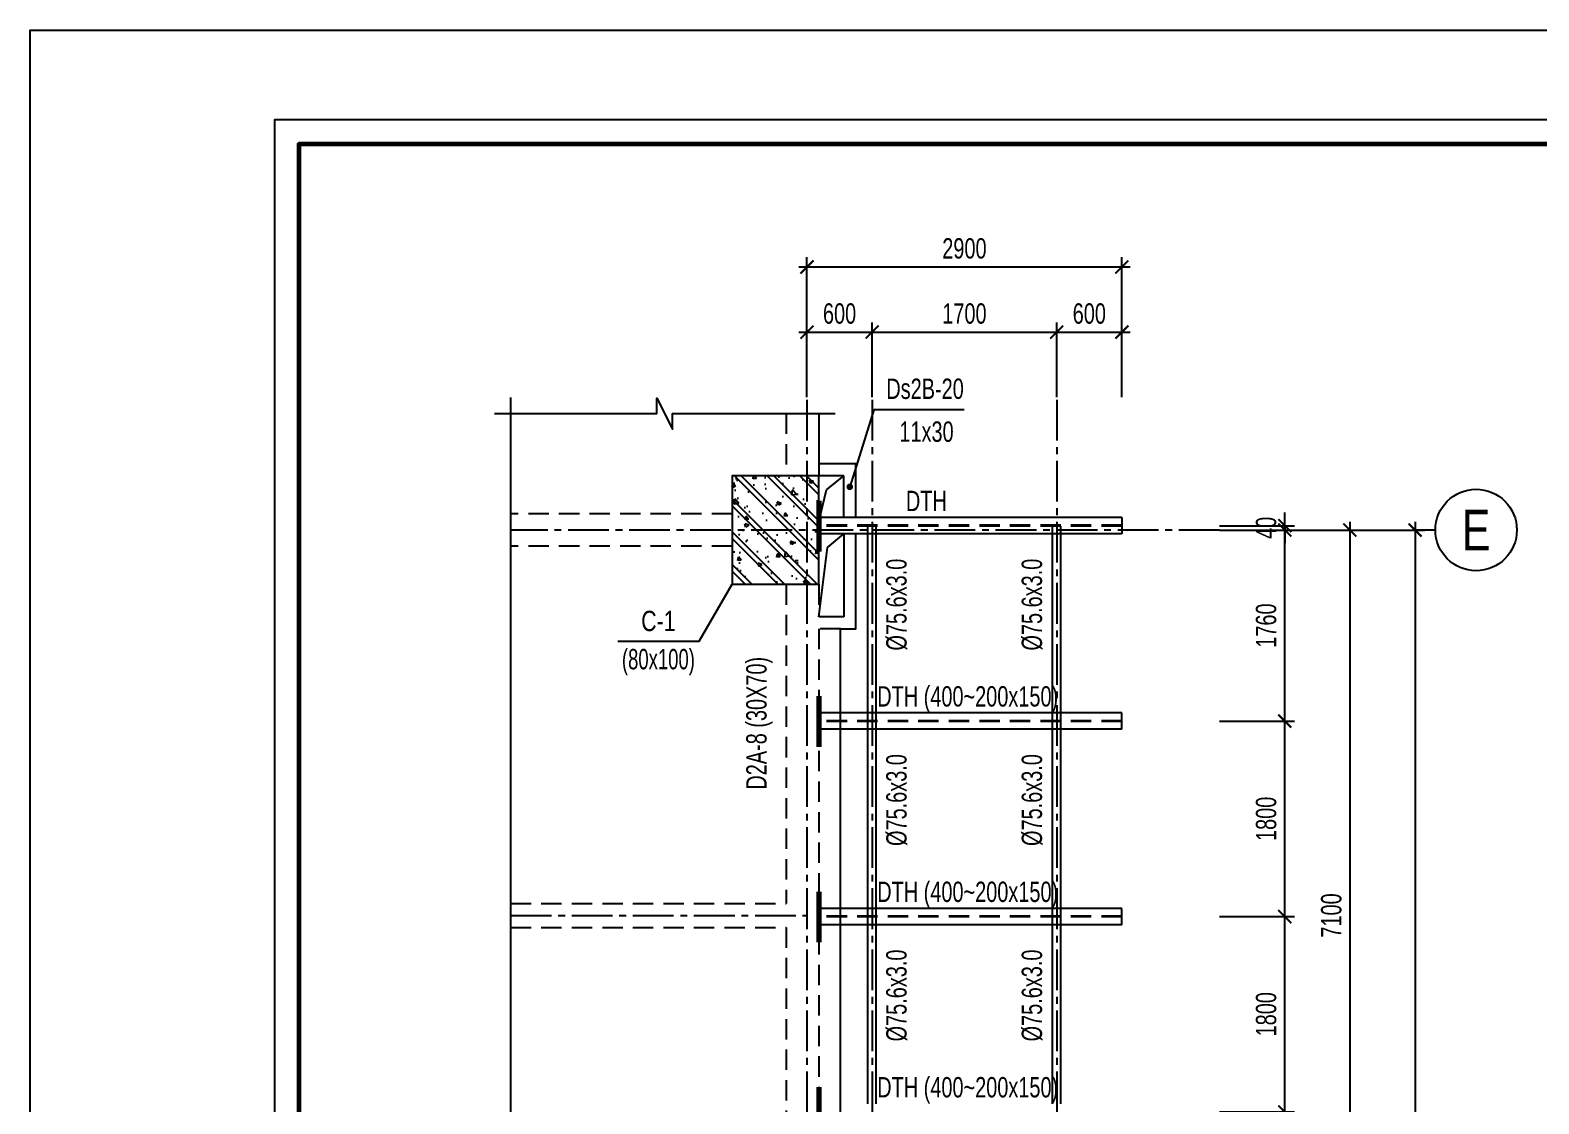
# Model space of a CAD drawing. Header units: millimetres. Extents: x 0 to 63075, y 0 to 44550.
# Drawn here: x 0 to 13894, y 34661 to 44550 of the extents above; entities that cross this region are included whole.
import ezdxf
from ezdxf.enums import TextEntityAlignment as Align

# ---------------------------------------------------------------- set-up
doc = ezdxf.new("R2010")
doc.units = ezdxf.units.MM
doc.header["$LTSCALE"] = 250
doc.header["$MEASUREMENT"] = 0
doc.header["$PDMODE"] = 3
doc.linetypes.add('CENTER2', pattern=[1.125, 0.75, -0.125, 0.125, -0.125])
doc.linetypes.add('HIDDEN', pattern=[0.375, 0.25, -0.125])
doc.layers.get('0').update_dxf_attribs({"linetype": 'CONTINUOUS'})
doc.layers.get('Defpoints').update_dxf_attribs({"linetype": 'CONTINUOUS'})
for name, color, linetype in [('CDC-KHUNGTEN', 9, 'CONTINUOUS'), ('CDC.01.AXIS', 160, 'CENTER2'), ('CDC.02.DIM', 1, 'CONTINUOUS'), ('CDC.03.BORDER', 3, 'CONTINUOUS'), ('CDC.04.HIDDEN', 8, 'HIDDEN'), ('CDC.05.STEEL', 4, 'CONTINUOUS'), ('CDC.07.TEXTCOL', 3, 'CONTINUOUS'), ('CDC.08.TEXTBEAM', 2, 'CONTINUOUS'), ('CDC.10.HATCH', 251, 'CONTINUOUS'), ('CDC.11.NOTE', 8, 'CONTINUOUS'), ('TEXTCOL_SHAPE', 6, 'CONTINUOUS')]:
    doc.layers.add(name, color=color, linetype=linetype)
doc.styles.add('ARIAL', font='arial.ttf', dxfattribs={"width": 0.6})
doc.styles.add('BIGTEXT', font='arial.ttf', dxfattribs={"width": 0.8})
doc.styles.add('KCS_SMTEXT', font='arial.ttf', dxfattribs={"width": 0.7})
doc.styles.add('SMTEXT', font='arial.ttf', dxfattribs={"width": 0.75})
doc.styles.add('vnsimplexh', font='arial.ttf', dxfattribs={"width": 0.7})
doc.dimstyles.new('KCS_DIM75', dxfattribs={"dimscale": 75, "dimtxt": 2.5, "dimasz": 1.6, "dimexe": 1.2, "dimexo": 0, "dimgap": 1, "dimtad": 1, "dimdec": 0, "dimzin": 0, "dimdsep": 46, "dimtxsty": 'KCS_SMTEXT', "dimblk": 'ARCHTICK', "dimcen": 0, "dimdle": 1, "dimclrd": 256, "dimclre": 256, "dimclrt": 2, "dimadec": 0, "dimazin": 0, "dimtfac": 1, "dimtdec": 0, "dimtix": 1, "dimtmove": 2, "dimatfit": 3, "dimfxl": 1, "dimtolj": 1, "dimtzin": 0, "dimarcsym": 0})

# ---------------------------------------------------------------- blocks, each defined once
blk = doc.blocks.new('_ArchTick')
at = {"color": 0, "linetype": 'ByBlock', "const_width": 0.15}
blk.add_lwpolyline([(-0.5, -0.5), (0.5, 0.5)], dxfattribs=at)
blk = doc.blocks.new('*D30')
at = {"layer": 'CDC.02.DIM', "lineweight": -2, "transparency": 16777216}
for p, q in [((12154, 40021), (12154, 32771)), ((10954, 39946), (12244, 39946)), ((10954, 32846), (12244, 32846))]:
    blk.add_line(p, q, dxfattribs=at)
at = {"layer": 'Defpoints', "color": 0, "transparency": 16777216}
for p in [(10954, 39946), (10954, 32846), (12154, 32846)]:
    blk.add_point(p, dxfattribs=at)
at = {"layer": 'CDC.02.DIM', "lineweight": -2, "transparency": 16777216, "xscale": 120, "yscale": 120, "zscale": 120}
for p, rotation in [((12154, 39946), 90), ((12154, 32846), 270)]:
    blk.add_blockref('_ArchTick', p, dxfattribs=dict(at, rotation=rotation))
at = {"layer": 'CDC.02.DIM', "color": 2, "transparency": 16777216, "insert": (11983, 36396), "char_height": 187.5, "attachment_point": 5, "rotation": 90, "style": 'KCS_SMTEXT'}
blk.add_mtext('\\A1;7100', dxfattribs=at)
blk = doc.blocks.new('*D34')
at = {"layer": 'CDC.02.DIM', "lineweight": -2, "transparency": 16777216}
for p, q in [((7154, 41169), (7154, 42459)), ((10054, 41169), (10054, 42459)), ((7079, 42369), (10129, 42369))]:
    blk.add_line(p, q, dxfattribs=at)
at = {"layer": 'Defpoints', "color": 0, "transparency": 16777216}
for p in [(10054, 42369), (7154, 41169), (10054, 41169)]:
    blk.add_point(p, dxfattribs=at)
at = {"layer": 'CDC.02.DIM', "lineweight": -2, "transparency": 16777216, "xscale": 120, "yscale": 120, "zscale": 120, "rotation": 180}
blk.add_blockref('_ArchTick', (7154, 42369), dxfattribs=at)
at = {"layer": 'CDC.02.DIM', "lineweight": -2, "transparency": 16777216, "xscale": 120, "yscale": 120, "zscale": 120}
blk.add_blockref('_ArchTick', (10054, 42369), dxfattribs=at)
at = {"layer": 'CDC.02.DIM', "color": 2, "transparency": 16777216, "insert": (8604, 42539), "char_height": 187.5, "attachment_point": 5, "style": 'KCS_SMTEXT'}
blk.add_mtext('\\A1;2900', dxfattribs=at)
blk = doc.blocks.new('*D36')
at = {"layer": 'CDC.02.DIM', "lineweight": -2, "transparency": 16777216}
for p, q in [((11554, 38111), (11554, 40021)), ((10954, 39946), (11644, 39946)), ((10954, 38186), (11644, 38186))]:
    blk.add_line(p, q, dxfattribs=at)
at = {"layer": 'Defpoints', "color": 0, "transparency": 16777216}
for p in [(10954, 39946), (11554, 39946), (10954, 38186)]:
    blk.add_point(p, dxfattribs=at)
at = {"layer": 'CDC.02.DIM', "lineweight": -2, "transparency": 16777216, "xscale": 120, "yscale": 120, "zscale": 120}
for p, rotation in [((11554, 39946), 90), ((11554, 38186), 270)]:
    blk.add_blockref('_ArchTick', p, dxfattribs=dict(at, rotation=rotation))
at = {"layer": 'CDC.02.DIM', "color": 2, "transparency": 16777216, "insert": (11383, 39066), "char_height": 187.5, "attachment_point": 5, "rotation": 90, "style": 'KCS_SMTEXT'}
blk.add_mtext('\\A1;1760', dxfattribs=at)
blk = doc.blocks.new('*D53')
at = {"layer": 'CDC.02.DIM', "lineweight": -2, "transparency": 16777216}
for p, q in [((11554, 36311), (11554, 38261)), ((10954, 38186), (11644, 38186)), ((10954, 36386), (11644, 36386))]:
    blk.add_line(p, q, dxfattribs=at)
at = {"layer": 'Defpoints', "color": 0, "transparency": 16777216}
for p in [(10954, 38186), (11554, 38186), (10954, 36386)]:
    blk.add_point(p, dxfattribs=at)
at = {"layer": 'CDC.02.DIM', "lineweight": -2, "transparency": 16777216, "xscale": 120, "yscale": 120, "zscale": 120}
for p, rotation in [((11554, 38186), 90), ((11554, 36386), 270)]:
    blk.add_blockref('_ArchTick', p, dxfattribs=dict(at, rotation=rotation))
at = {"layer": 'CDC.02.DIM', "color": 2, "transparency": 16777216, "insert": (11383, 37286), "char_height": 187.5, "attachment_point": 5, "rotation": 90, "style": 'KCS_SMTEXT'}
blk.add_mtext('\\A1;1800', dxfattribs=at)
blk = doc.blocks.new('*D54')
at = {"layer": 'CDC.02.DIM', "lineweight": -2, "transparency": 16777216}
for p, q in [((11554, 34511), (11554, 36461)), ((10954, 36386), (11644, 36386)), ((10954, 34586), (11644, 34586))]:
    blk.add_line(p, q, dxfattribs=at)
at = {"layer": 'Defpoints', "color": 0, "transparency": 16777216}
for p in [(10954, 36386), (11554, 36386), (10954, 34586)]:
    blk.add_point(p, dxfattribs=at)
at = {"layer": 'CDC.02.DIM', "lineweight": -2, "transparency": 16777216, "xscale": 120, "yscale": 120, "zscale": 120}
for p, rotation in [((11554, 36386), 90), ((11554, 34586), 270)]:
    blk.add_blockref('_ArchTick', p, dxfattribs=dict(at, rotation=rotation))
at = {"layer": 'CDC.02.DIM', "color": 2, "transparency": 16777216, "insert": (11383, 35486), "char_height": 187.5, "attachment_point": 5, "rotation": 90, "style": 'KCS_SMTEXT'}
blk.add_mtext('\\A1;1800', dxfattribs=at)
blk = doc.blocks.new('*D55')
at = {"layer": 'CDC.02.DIM', "lineweight": -2, "transparency": 16777216}
for p, q in [((7754, 41169), (7754, 41859)), ((9454, 41169), (9454, 41859)), ((7679, 41769), (9529, 41769))]:
    blk.add_line(p, q, dxfattribs=at)
at = {"layer": 'Defpoints', "color": 0, "transparency": 16777216}
for p in [(9454, 41769), (7754, 41169), (9454, 41169)]:
    blk.add_point(p, dxfattribs=at)
at = {"layer": 'CDC.02.DIM', "lineweight": -2, "transparency": 16777216, "xscale": 120, "yscale": 120, "zscale": 120, "rotation": 180}
blk.add_blockref('_ArchTick', (7754, 41769), dxfattribs=at)
at = {"layer": 'CDC.02.DIM', "lineweight": -2, "transparency": 16777216, "xscale": 120, "yscale": 120, "zscale": 120}
blk.add_blockref('_ArchTick', (9454, 41769), dxfattribs=at)
at = {"layer": 'CDC.02.DIM', "color": 2, "transparency": 16777216, "insert": (8604, 41939), "char_height": 187.5, "attachment_point": 5, "style": 'KCS_SMTEXT'}
blk.add_mtext('\\A1;1700', dxfattribs=at)
blk = doc.blocks.new('*D56')
at = {"layer": 'CDC.02.DIM', "lineweight": -2, "transparency": 16777216}
for p, q in [((9454, 41169), (9454, 41859)), ((10054, 41169), (10054, 41859)), ((9379, 41769), (10129, 41769))]:
    blk.add_line(p, q, dxfattribs=at)
at = {"layer": 'Defpoints', "color": 0, "transparency": 16777216}
for p in [(10054, 41769), (9454, 41169), (10054, 41169)]:
    blk.add_point(p, dxfattribs=at)
at = {"layer": 'CDC.02.DIM', "lineweight": -2, "transparency": 16777216, "xscale": 120, "yscale": 120, "zscale": 120, "rotation": 180}
blk.add_blockref('_ArchTick', (9454, 41769), dxfattribs=at)
at = {"layer": 'CDC.02.DIM', "lineweight": -2, "transparency": 16777216, "xscale": 120, "yscale": 120, "zscale": 120}
blk.add_blockref('_ArchTick', (10054, 41769), dxfattribs=at)
at = {"layer": 'CDC.02.DIM', "color": 2, "transparency": 16777216, "insert": (9754, 41939), "char_height": 187.5, "attachment_point": 5, "style": 'KCS_SMTEXT'}
blk.add_mtext('\\A1;600', dxfattribs=at)
blk = doc.blocks.new('*D57')
at = {"layer": 'CDC.02.DIM', "lineweight": -2, "transparency": 16777216}
for p, q in [((7154, 41169), (7154, 41859)), ((7754, 41169), (7754, 41859)), ((7079, 41769), (7829, 41769))]:
    blk.add_line(p, q, dxfattribs=at)
at = {"layer": 'Defpoints', "color": 0, "transparency": 16777216}
for p in [(7754, 41769), (7154, 41169), (7754, 41169)]:
    blk.add_point(p, dxfattribs=at)
at = {"layer": 'CDC.02.DIM', "lineweight": -2, "transparency": 16777216, "xscale": 120, "yscale": 120, "zscale": 120, "rotation": 180}
blk.add_blockref('_ArchTick', (7154, 41769), dxfattribs=at)
at = {"layer": 'CDC.02.DIM', "lineweight": -2, "transparency": 16777216, "xscale": 120, "yscale": 120, "zscale": 120}
blk.add_blockref('_ArchTick', (7754, 41769), dxfattribs=at)
at = {"layer": 'CDC.02.DIM', "color": 2, "transparency": 16777216, "insert": (7454, 41939), "char_height": 187.5, "attachment_point": 5, "style": 'KCS_SMTEXT'}
blk.add_mtext('\\A1;600', dxfattribs=at)
blk = doc.blocks.new('_Axis name')
at = {"layer": 'CDC.02.DIM'}
blk.add_line((0, 2.5), (0, 0), dxfattribs=at)
blk.add_circle((0, 7.5), 5, dxfattribs=at)
at = {"layer": 'CDC.02.DIM', "style": 'BIGTEXT', "width": 0.75}
blk.add_attdef('.', text='', height=5, dxfattribs=at).set_placement((0, 7.5), align=Align.MIDDLE)
blk = doc.blocks.new('*D63')
at = {"layer": 'CDC.02.DIM', "lineweight": -2, "transparency": 16777216}
for p, q in [((11554, 39986), (11554, 40106)), ((10954, 39986), (11644, 39986)), ((10954, 39946), (11644, 39946)), ((11554, 39986), (11554, 39946)), ((11554, 39946), (11554, 39826))]:
    blk.add_line(p, q, dxfattribs=at)
at = {"layer": 'Defpoints', "color": 0, "transparency": 16777216}
for p in [(10954, 39986), (10954, 39946), (11554, 39946)]:
    blk.add_point(p, dxfattribs=at)
at = {"layer": 'CDC.02.DIM', "lineweight": -2, "transparency": 16777216, "xscale": 120, "yscale": 120, "zscale": 120}
for p, rotation in [((11554, 39986), 270), ((11554, 39946), 90)]:
    blk.add_blockref('_ArchTick', p, dxfattribs=dict(at, rotation=rotation))
at = {"layer": 'CDC.02.DIM', "color": 2, "transparency": 16777216, "insert": (11383, 39966), "char_height": 187.5, "attachment_point": 5, "rotation": 90, "style": 'KCS_SMTEXT'}
blk.add_mtext('\\A1;40', dxfattribs=at)
blk = doc.blocks.new('*D64')
at = {"layer": 'CDC.02.DIM', "lineweight": -2, "transparency": 16777216}
for p, q in [((12754, 40021), (12754, 22971)), ((11554, 39946), (12844, 39946)), ((11554, 23046), (12844, 23046))]:
    blk.add_line(p, q, dxfattribs=at)
at = {"layer": 'Defpoints', "color": 0, "transparency": 16777216}
for p in [(11554, 39946), (11554, 23046), (12754, 23046)]:
    blk.add_point(p, dxfattribs=at)
at = {"layer": 'CDC.02.DIM', "lineweight": -2, "transparency": 16777216, "xscale": 120, "yscale": 120, "zscale": 120}
for p, rotation in [((12754, 39946), 90), ((12754, 23046), 270)]:
    blk.add_blockref('_ArchTick', p, dxfattribs=dict(at, rotation=rotation))
at = {"layer": 'CDC.02.DIM', "color": 2, "transparency": 16777216, "insert": (12583, 31496), "char_height": 187.5, "attachment_point": 5, "rotation": 90, "style": 'KCS_SMTEXT'}
blk.add_mtext('\\A1;16900', dxfattribs=at)
blk = doc.blocks.new('Khung tên chuẩn')
at = {"layer": 'CDC-KHUNGTEN', "color": 8}
blk.add_lwpolyline([(75096, 1100), (83000, 1100), (83000, 58300), (3000, 58300), (3000, 1100), (75096, 1100)], dxfattribs=at)
at = {"layer": 'CDC-KHUNGTEN', "color": 255, "lineweight": 60}
blk.add_lwpolyline([(74900, 1400), (74900, 58000), (3300, 58000), (3300, 1400), (74900, 1400)], close=True, dxfattribs=at)
at = {"layer": 'Defpoints', "color": 1, "ltscale": 0.2}
blk.add_lwpolyline([(0, 0), (0, 59400), (84100, 59400), (84100, 0), (0, 0)], close=True, dxfattribs=at)

msp = doc.modelspace()

# ---------------------------------------------------------------- hatches: boundary and pattern name
at = {"layer": 'CDC.10.HATCH'}
h = msp.add_hatch(dxfattribs=at)
h.set_pattern_fill('CHAU-01', color=256, scale=50, style=0, pattern_type=2)
h.set_pattern_definition([(130, (1636546.74, -532985.8), (-358.63009, -31.37607), [37.5, -412.5]), (185, (1636546.74, -532985.8), (69.37567, 376.09607), [30, -330]), (79.5486, (1636516.86, -532988.4), (-289.25469, 344.71977), [31.870095, -350.571056]), (133.8158, (1636546.74, -532885.8), (-533.62052, -82.75951), [56.25, -618.75]), (83.3644, (1636502.27, -532892.7), (-467.33135, 487.05894), [47.80514, -525.8565]), (188.8158, (1636546.74, -532885.8), (-467.33097, 487.0593), [45, -495]), (159, (1636496.74, -532910.8), (-298.453526, -201.309445), [37.5, -412.5]), (214, (1636496.74, -532910.8), (-121.657666, 362.57502), [30, -330]), (108.5486, (1636471.87, -532927.56), (-420.111314, 161.26525), [31.870095, -350.571056]), (142.5, (1636546.74, -532985.79), (-6.079928, 166.446927), [0, -326, 0, -335, 0, -331.25]), (172.5, (1636546.74, -532985.79), (-131.534769, 197.205856), [0, -191, 0, -318.5, 0, -126.25]), (212.5, (1636658.24, -532985.79), (-266.911218, -11.277436), [0, -125, 0, -390, 0, -517.5]), (222.5, (1636708.24, -532985.79), (-291.593085, 50.05249), [0, -162.5, 0, -259, 0, -367.5]), (135, (1636546.74, -532985.79), (150.26019, 150.26019), []), (135, (1636546.74, -532924.54), (150.26019, 150.26019), [])])
h.paths.add_polyline_path([(6463.7, 39446.1), (6463.7, 40446.1), (7263.7, 40446.1), (7263.7, 39446.1)])

# ---------------------------------------------------------------- linework, layer by layer
at = {"layer": 'CDC.01.AXIS', "ltscale": 2}
for p, q in [((7153.7, 41146.1), (7153.7, 21846.1)), ((7753.7, 41146.1), (7753.7, 21846.1)), ((9453.7, 41146.1), (9453.7, 21846.1)), ((10953.7, 39946.1), (4425.5, 39946.1)), ((4425.5, 36396.1), (7153.7, 36396.1))]:
    msp.add_line(p, q, dxfattribs=at)
at = {"layer": 'CDC.03.BORDER'}
for p, q in [((7263.7, 41018.1), (7263.7, 40446.1)), ((7493.7, 40446.1), (7263.7, 40446.1)), ((7493.7, 40061.1), (7493.7, 40446.1)), ((10053.7, 40061.1), (7263.7, 40061.1)), ((10053.7, 40061.1), (10053.7, 39911.1)), ((10053.7, 39911.1), (7263.7, 39911.1)), ((7493.7, 39911.1), (7493.7, 39146.1)), ((7715.7, 38261.1), (7715.7, 39911.1)), ((7791.7, 38261.1), (7791.7, 39911.1)), ((9415.7, 38261.1), (9415.7, 39911.1)), ((9491.7, 38261.1), (9491.7, 39911.1)), ((7493.7, 39146.1), (7263.7, 39146.1)), ((10053.7, 38261.1), (7263.7, 38261.1)), ((10053.7, 38111.1), (10053.7, 38261.1)), ((10053.7, 38111.1), (7263.7, 38111.1)), ((7715.7, 36461.1), (7715.7, 38111.1)), ((7791.7, 36461.1), (7791.7, 38111.1)), ((9415.7, 36461.1), (9415.7, 38111.1)), ((9491.7, 36461.1), (9491.7, 38111.1)), ((10053.7, 36461.1), (7263.7, 36461.1)), ((10053.7, 36311.1), (10053.7, 36461.1)), ((10053.7, 36311.1), (7263.7, 36311.1)), ((7715.7, 34661.1), (7715.7, 36311.1)), ((7791.7, 34661.1), (7791.7, 36311.1)), ((9415.7, 34661.1), (9415.7, 36311.1)), ((9491.7, 34661.1), (9491.7, 36311.1))]:
    msp.add_line(p, q, dxfattribs=at)
at = {"layer": 'CDC.03.BORDER', "elevation": 0}
for points in [[(7603.7, 40061.1), (7603.7, 40556.1), (7263.7, 40556.1)], [(7463.6, 36461.1), (7463.6, 39036.1), (7603.7, 39036.1), (7603.7, 39911.1)], [(7463.7, 32861.1), (7463.6, 36461.1)]]:
    msp.add_lwpolyline(points, dxfattribs=at)
at = {"layer": 'CDC.04.HIDDEN', "ltscale": 3}
for p, q in [((6963.7, 41018.1), (6963.7, 40446.1)), ((6463.7, 40096.1), (4425.5, 40096.1)), ((10053.7, 39990.1), (7263.7, 39990.1)), ((10053.7, 39982.1), (7263.7, 39982.1)), ((7715.7, 39911.1), (7715.7, 39982.1)), ((7791.7, 39911.1), (7791.7, 39982.1)), ((9415.7, 39911.1), (9415.7, 39982.1)), ((9491.7, 39911.1), (9491.7, 39982.1)), ((6463.7, 39796.1), (4425.5, 39796.1)), ((6963.7, 39446.1), (6963.7, 36506.1)), ((7263.7, 39446.1), (7263.7, 39146.1)), ((7263.7, 39036.1), (7263.7, 23956.1)), ((7463.6, 39036.1), (7263.7, 39036.1)), ((7715.7, 38111.1), (7715.7, 38261.1)), ((7715.7, 38111.1), (7715.7, 38261.1)), ((7791.7, 38111.1), (7791.7, 38261.1)), ((7791.7, 38111.1), (7791.7, 38261.1)), ((9415.7, 38111.1), (9415.7, 38261.1)), ((9415.7, 38111.1), (9415.7, 38261.1)), ((9491.7, 38111.1), (9491.7, 38261.1)), ((9491.7, 38111.1), (9491.7, 38261.1)), ((10053.7, 38190.1), (7263.7, 38190.1)), ((10053.7, 38182.1), (7263.7, 38182.1)), ((4425.5, 36506.1), (6963.7, 36506.1)), ((7715.7, 36311.1), (7715.7, 36461.1)), ((7791.7, 36311.1), (7791.7, 36461.1)), ((9415.7, 36311.1), (9415.7, 36461.1)), ((9491.7, 36311.1), (9491.7, 36461.1)), ((4425.5, 36286.1), (6963.7, 36286.1)), ((6963.7, 36286.1), (6963.7, 33036.1)), ((10053.7, 36390.1), (7263.7, 36390.1)), ((10053.7, 36382.1), (7263.7, 36382.1))]:
    msp.add_line(p, q, dxfattribs=at)
at = {"layer": 'CDC.05.STEEL', "ltscale": 2000, "elevation": 0}
msp.add_lwpolyline([(7263.7, 40446.1), (6463.7, 40446.1), (6463.7, 39446.1), (7263.7, 39446.1)], close=True, dxfattribs=at)
at = {"layer": 'CDC.05.STEEL', "const_width": 50}
msp.add_lwpolyline([(7263.7, 40216), (7263.7, 39748.1)], dxfattribs=at)
at = {"layer": 'CDC.05.STEEL', "const_width": 50, "elevation": 0}
for points in [[(7263.7, 38416), (7263.7, 37948.1)], [(7263.7, 36616), (7263.7, 36148.1)], [(7263.7, 34816), (7263.7, 34348.1)]]:
    msp.add_lwpolyline(points, dxfattribs=at)
at = {"layer": 'CDC.07.TEXTCOL', "color": 1, "elevation": 0}
msp.add_lwpolyline([(5410.6, 38921.1), (6160.6, 38921.1), (6463.7, 39446.1)], dxfattribs=at)
at = {"layer": 'CDC.11.NOTE'}
for p, q in [((7334.2, 40317.5), (7493.7, 40446.1)), ((7263.7, 40021.1), (7334.2, 40317.5)), ((7344.1, 39784.4), (7493.7, 39911.1)), ((7263.7, 39146.1), (7344.1, 39784.4))]:
    msp.add_line(p, q, dxfattribs=at)
at = {"layer": 'CDC.11.NOTE', "elevation": 0}
for points in [[(4275.5, 41018.1), (5772.6, 41018.1), (5772.6, 41162.1), (5916.6, 40874.1), (5916.6, 41018.1), (7413.7, 41018.1)], [(4425.5, 21866.3), (4425.5, 31424.1), (4281.5, 31424.1), (4569.5, 31568.1), (4425.5, 31568.1), (4425.5, 41168.1)]]:
    msp.add_lwpolyline(points, dxfattribs=at)
at = {"layer": 'CDC.11.NOTE'}
msp.add_lwpolyline([(8602.3, 41052.5), (7769.5, 41052.5), (7547.8, 40343.9)], dxfattribs=at)
at = {"layer": 'CDC.11.NOTE', "const_width": 30}
msp.add_lwpolyline([(7532.8, 40343.9, 1), (7562.8, 40343.9, 1)], format="xyb", close=True, dxfattribs=at)

# ---------------------------------------------------------------- block references
at = {"xscale": 0.7500000055733835, "yscale": 0.7500000055733835, "zscale": 0.7500000055733835}
msp.add_blockref('Khung tên chuẩn', (0, 0), dxfattribs=at)
ref = msp.add_blockref('_Axis name', (12753.7, 39946.1), dxfattribs=dict(xscale=75, yscale=75, zscale=75, rotation=270))
ref.add_attrib('.', 'E', dxfattribs={"layer": 'CDC.02.DIM', "height": 375, "style": 'BIGTEXT', "width": 0.75}).set_placement((13316.2, 39946.1), align=Align.MIDDLE)

# ---------------------------------------------------------------- texts
at = {"layer": 'CDC.07.TEXTCOL', "style": 'SMTEXT', "width": 0.75}
msp.add_text('C-1', height=187.5, dxfattribs=at).set_placement((5785.6, 39108.6), align=Align.MIDDLE)
at = {"layer": 'CDC.08.TEXTBEAM', "style": 'ARIAL', "width": 0.7}
for s, p in [('Ds2B-20', (8241.2, 41247.4)), ('11x30', (8254.7, 40852.4))]:
    msp.add_text(s, height=187.5, dxfattribs=at).set_placement(p, align=Align.MIDDLE_CENTER)
at = {"layer": 'CDC.08.TEXTBEAM', "style": 'vnsimplexh', "width": 0.7}
for s, p in [('DTH', (8065, 40120.1)), ('DTH (400~200x150)', (7800.9, 38320.1)), ('DTH (400~200x150)', (7800.9, 36520.1)), ('DTH (400~200x150)', (7800.9, 34720.1))]:
    msp.add_text(s, height=187.5, dxfattribs=at).set_placement(p)
for p in [(8071.1, 38836), (9318.6, 38836), (8071.1, 37036), (9318.6, 37036), (8071.1, 35236), (9318.6, 35236)]:
    msp.add_text('%%C75.6x3.0', height=187.5, rotation=90, dxfattribs=at).set_placement(p)
at = {"layer": 'CDC.08.TEXTBEAM', "style": 'ARIAL', "width": 0.7}
msp.add_text('D2A-8 (30X70)', height=187.5, rotation=90, dxfattribs=at).set_placement((6688.1, 38166.3), align=Align.MIDDLE_CENTER)
at = {"layer": 'TEXTCOL_SHAPE', "style": 'SMTEXT', "width": 0.65}
msp.add_text('(80x100)', height=187.5, dxfattribs=at).set_placement((5785.6, 38733.6), align=Align.MIDDLE)

# ---------------------------------------------------------------- dimensions: what is measured, and where the dimension line sits
at = {"layer": 'CDC.02.DIM'}
for base, p1, p2, picture, middle in [((10053.7, 42368.5), (7153.7, 41168.5), (10053.7, 41168.5), '*D34', (8603.7, 42539.3)), ((7753.7, 41768.5), (7153.7, 41168.5), (7753.7, 41168.5), '*D57', (7453.7, 41939.3)), ((9453.7, 41768.5), (7753.7, 41168.5), (9453.7, 41168.5), '*D55', (8603.7, 41939.3)), ((10053.7, 41768.5), (9453.7, 41168.5), (10053.7, 41168.5), '*D56', (9753.7, 41939.3))]:
    dim = msp.add_linear_dim(base=base, p1=p1, p2=p2, dimstyle='KCS_DIM75', dxfattribs=at)
    dim.commit()
    dim.dimension.update_dxf_attribs({"geometry": picture, "text_midpoint": middle})
for base, p1, p2, picture, middle in [((11553.7, 39946.1), (10953.7, 39986.1), (10953.7, 39946.1), '*D63', (11383, 39966.1)), ((12153.7, 32846.1), (10953.7, 39946.1), (10953.7, 32846.1), '*D30', (11983, 36396.1)), ((11553.7, 39946.1), (10953.7, 38186.1), (10953.7, 39946.1), '*D36', (11383, 39066.1)), ((12753.7, 23046.1), (11553.7, 39946.1), (11553.7, 23046.1), '*D64', (12583, 31496.1)), ((11553.7, 38186.1), (10953.7, 36386.1), (10953.7, 38186.1), '*D53', (11383, 37286.1)), ((11553.7, 36386.1), (10953.7, 34586.1), (10953.7, 36386.1), '*D54', (11383, 35486.1))]:
    dim = msp.add_linear_dim(base=base, p1=p1, p2=p2, angle=90, dimstyle='KCS_DIM75', dxfattribs=at)
    dim.commit()
    dim.dimension.update_dxf_attribs({"geometry": picture, "text_midpoint": middle})

doc.saveas('drawing.dxf')
